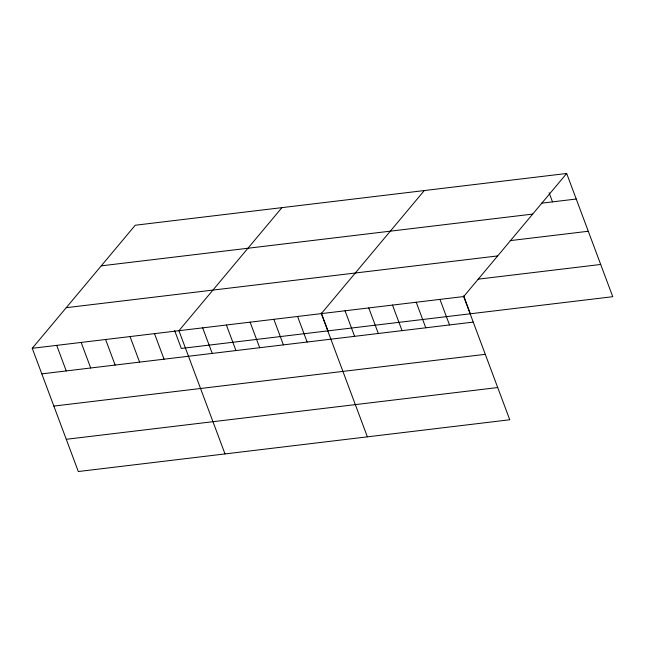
<?xml version="1.0" encoding="UTF-8"?>
<svg xmlns="http://www.w3.org/2000/svg" width="645" height="645" viewBox="0 0 645 645"><rect width="100%" height="100%" fill="white"/><g stroke="black" fill="none" stroke-linecap="round" stroke-linejoin="round"><path stroke-width="0.97" d="M566.681 173.473L463.682 296.547L509.76 419.766L78.319 471.527L32.25 348.3L135.24 225.234L566.681 173.473L612.75 296.7L181.318 348.453L174.618 330.546M281.93 207.634L178.939 330.708L225.008 453.927M424.305 190.549L321.315 313.623L367.384 436.85M541.631 203.175L576.235 199.023M101.257 265.845L532.689 214.084M510.179 240.625L588.28 231.257M66.242 307.689L497.674 255.928M478.098 279.172L600.697 264.466M32.25 348.3L463.682 296.547M41.804 373.858L473.237 322.097M53.858 406.084L485.29 354.331M66.274 439.293L497.706 387.54M549.088 192.75L552.507 201.877M463.682 295.87L470.374 313.776M439.954 299.393L449.509 324.943M416.227 302.239L425.781 327.789M392.499 305.085L402.053 330.635M368.771 307.931L378.325 333.481M345.043 310.777L354.597 336.335M321.307 312.954L328.007 330.861M297.579 316.469L307.133 342.027M273.851 319.315L283.405 344.873M250.123 322.161L259.677 347.719M226.395 325.007L235.949 350.566M202.667 327.862L212.221 353.412M154.494 333.634L164.048 359.192M130.04 336.569L139.594 362.127M105.595 339.504L115.149 365.054M81.149 342.439L90.703 367.989M56.695 345.365L66.25 370.923"/></g></svg>
